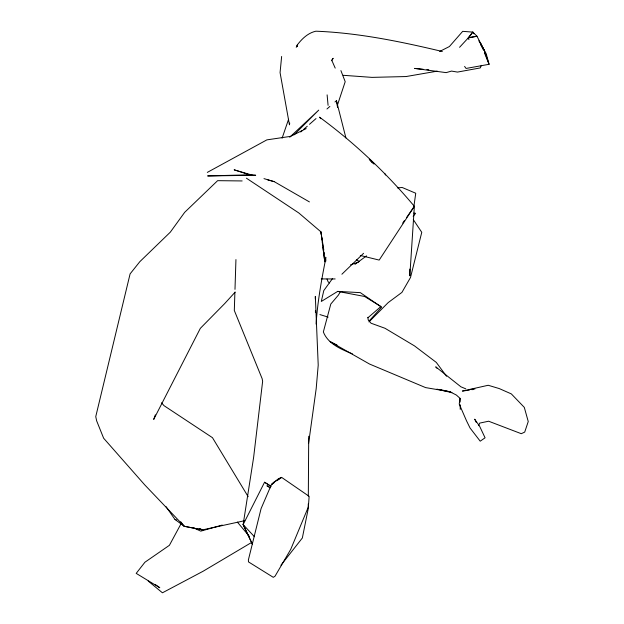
<?xml version="1.0" encoding="UTF-8"?>
<svg xmlns="http://www.w3.org/2000/svg" width="624" height="624" viewBox="0 0 624 624"><rect width="100%" height="100%" fill="white"/><g stroke="black" fill="none" stroke-linecap="round" stroke-linejoin="round"><path stroke-width="0.94" d="M308.272 503.849L308.24 508.677L302.336 538.005L280.948 565.211M308.318 496.127L308.708 436.262M234.897 292.235L234.312 310.487L262.158 378.729L262.634 381.28L253.625 457.376L243.142 524.581L254.42 536.71M234.991 289.357L235.942 259.584M316.079 324.09C317.554 301.673 321.586 279.427 325.978 257.447M281.642 56.464L280.067 72.618L289.45 124.839L289.7 123.014M297.188 46.652L297.43 44.749C302.141 38.594 308.092 32.924 315.884 31.2C358.636 32.869 400.803 41.605 442.322 51.496M308.576 443.57L316.189 388.612L318.217 365.126L315.331 296.369L315.346 299.231M413.884 206.552L415.74 193.237L402.184 187.489L397.355 187.879M440.567 389.711L449.888 391.732L456.339 395.031L460.067 398.354L459.225 404.009L466.495 420.763L470.02 427.947L480.215 441.184L485.066 437.798L479.739 426.488L474.692 419.172L476.299 422.44M325.946 259.771L325.595 261.682L324.854 256.877M296.977 46.504L297.43 44.749L296.228 47.33M337.342 105.409L345.197 81.697L340.907 70.598M282.11 138.169L288.577 119.278M155.329 414.843L153.699 419.429L200.335 328.349L224.734 303.545L235.201 292.063M478.631 425.677L479.622 423.127L488.623 421.216L521.282 433.696L524.714 432.081L528.247 421.543L524.3 407.371L511.321 393.9L499.223 388.565L488.202 385.273L462.368 391.069L469.42 390.086M481.385 65.333L480.285 67.915L457.493 72.08L451.519 71.081L446.152 72.626L414.632 68.414L423.127 69.248M243.142 524.581L264.568 482.235L271.05 486.346L264.568 482.243M181.467 522.974L169.408 545.306L144.908 562.24L136.196 573.378L159.791 587.738L155.267 584.493M340.306 291.775L338.419 295.066L330.79 304.052L323.357 331.929C327.912 343.902 341.328 349.362 352.373 353.824M331.539 60.715L333.146 58.289L331.804 60.333L335.205 68.117M402.691 223.103L404.352 220.709M406.583 217.511L414.359 206.333C386.467 173.051 354.541 142.88 319.535 117.164L320.744 118.677M332.381 278.725L323.794 290.566L321.298 301.462L337.693 291.392L360.321 292.64L381.646 307.164L369.221 320.853M468.952 39.562L468.125 38.025L472.813 32.113L476.993 36.239L484.216 50.302L489.076 64.303L466.058 68.453L464.591 66.401M413.174 216.317L415.6 213.322L413.767 213.065M459.56 47.307L467.899 38.314M294.076 134.831L318.724 110.12L289.715 137.233M368.94 321.914L388.183 302.601L401.934 292.391L410.506 277.485L421.762 232.315L413.26 219.554M468.125 38.025L476.993 36.239L468.616 37.518L472.813 32.113L473.912 33.688M341.897 274.232L363.574 253.305M300.706 131.976L302.164 130.705M303.623 129.425L307.273 126.227M309.457 124.316L316.025 118.568M326.96 108.982L329.878 106.431M334.987 101.962L336.445 100.682L345.899 137.896M367.942 317.741L380.905 306.532L364.572 296.47L337.693 291.392M354.947 264.35L366.53 255.887M274.544 482.383L271.409 484.598L261.082 508.607L248.391 559.884L248.469 561.881L273.296 577.333L275.059 576.163L290.722 549.377L308.373 506.922L309.137 496.33L281.611 477.383L278.437 478.741L271.409 484.598L273.593 482.352L281.611 477.383L276.9 480.714M251.815 542.326L203.05 571.272L162.435 592.8L148.2 581.045M207.308 172.396L266.861 139.877L290.449 136.391L306.205 128.599M439.67 51.464L449.397 46.543L462.696 31.333L472.813 32.113L473.803 33.696M350.555 264.81L358.597 262.064M222.238 525.065L200.764 531.141L193.042 527.631M244.756 520.666L202.527 529.885L184.236 526.282L174.915 519.394L166.046 506.649M437.268 71.144L406.068 76.549L371.959 77.376L343.262 75.301M474.95 388.955L470.2 389.509L473.023 389.633M207.792 175.898L249.14 174.837L255.684 175.25L207.776 175.952M321.235 278.928L335.143 278.951M242.151 180.944L217.628 180.664L184.665 212.347L170.321 232.151L139.823 261.682L130.096 273.881L95.753 416.606L96.658 420.872L103.639 438.227L144.76 484.91L184.236 526.282L202.519 529.854L199.852 528.84L202.519 529.854M426.894 69.615L428.782 69.802M436.894 389.134L451.87 392.66L449.888 391.732L425.591 387.598L369.517 364.034L330.127 341.64L337.046 345.049M360.29 255.466L379.189 260.083L414.359 206.333L409.82 275.839L409.789 269.077M251.932 175.594L234.14 169.822L253.718 175.601M267.727 179.884L274.232 181.654L309.426 201.911M263.975 178.628L274.232 181.654M319.894 314.582L328.138 317.101M175.024 519.433L176.686 520.049M465.816 388.846L460.941 386.825L435.716 366.834L436.979 368.254M269.467 487.149L266.932 485.776L270.2 487.859M356.366 259.709L359.447 261.635M246.41 178.183L298.841 212.995L320.978 231.894L324.792 261.799L322.943 247.33M329.48 282.968L328.068 281.72L327.007 279.014M373.994 164.104L369.26 159.237L372.403 162.887M161.507 402.808L163.995 405.655L212.464 437.681L248.173 496.696M237.377 522.093L249.272 536.281M180.695 521.719L184.236 526.282M446.527 376.249L436.285 362.396L414.461 345.875L384.992 328.271L371.023 323.209L368.222 319.878L367.84 317.327M478.842 40.786L486.174 53.68L489.076 64.303L484.427 52.845M480.745 44.772L484.216 50.302L480.488 43.15L482.992 49.319M384.665 173.386L385.624 175.001M336.445 100.682L337.561 107.406M321.422 234.772L320.978 231.894L321.344 234.788M321.727 236.699L323.809 250.154M324.106 252.073L324.402 253.991M321.719 237.682L321.961 239.608M322.327 242.502L322.702 245.396M327.116 94.871L328.084 105.362M460.067 398.354L460.13 402.035M460.169 404.797L460.239 409.406M315.432 310.674L315.44 312.577M252.244 543.902L243.149 524.597L252.236 543.902"/></g></svg>
